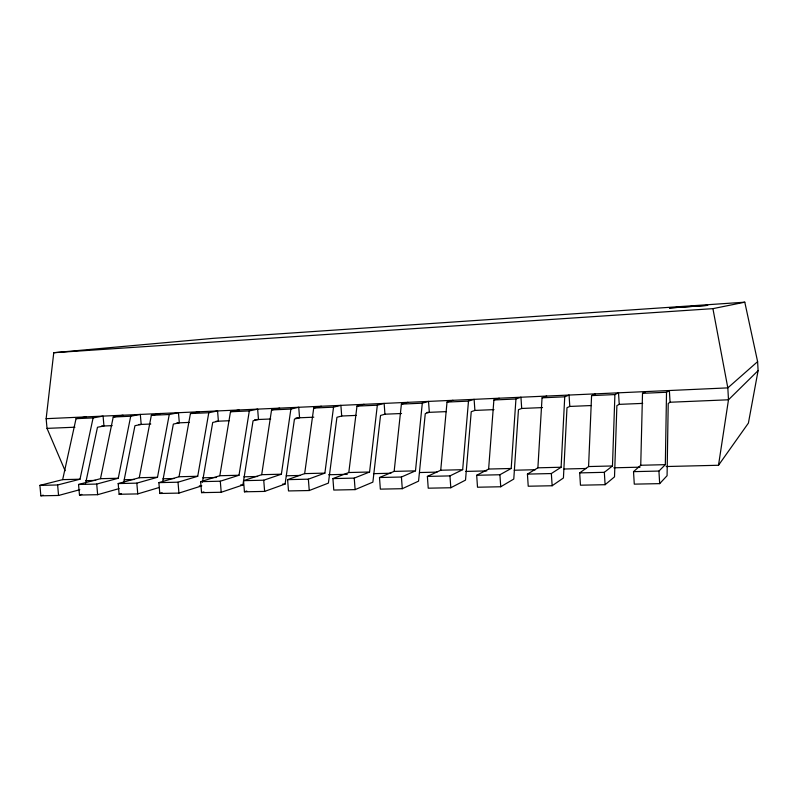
<?xml version="1.0" encoding="UTF-8"?>
<svg xmlns="http://www.w3.org/2000/svg" width="798" height="798" viewBox="0 0 798 798"><rect width="100%" height="100%" fill="white"/><g stroke="black" fill="none" stroke-linecap="round" stroke-linejoin="round"><path stroke-width="1.2" d="M665.332 464.655L666.52 392.257L669.372 390.521L670.061 402.242L668.215 403.489L667.078 475.708L659.677 483.638L634.28 484.137L633.522 471.648L640.744 465.264L665.332 464.655L658.929 471.059L633.522 471.648M640.744 465.264L642.51 393.334L645.722 391.589M612.465 465.962L614.909 394.571L618.52 392.816L619.228 404.367L616.884 405.623L614.51 476.855L605.103 484.705L580.465 485.194L579.687 472.895L588.575 466.561L612.465 465.962L604.335 472.316L579.687 472.895M588.575 466.561L591.577 395.609L595.517 393.853M561.104 467.239L564.735 396.815L569.064 395.05L569.792 406.441L566.989 407.698L563.428 477.972L552.146 485.753L528.226 486.221L527.428 474.102L537.892 467.818L561.104 467.239L551.348 473.543L527.428 474.102M537.892 467.818L542.051 397.823L546.69 396.057M511.189 468.486L515.947 398.99L520.954 397.224L521.692 408.466L518.451 409.723L513.782 479.049L500.735 486.76L477.503 487.219L476.685 475.279L488.625 469.044L511.189 468.486L499.917 474.74L476.685 475.279M488.625 469.044L493.882 399.978L499.179 398.212M462.67 469.693L468.486 401.115L474.122 399.339L474.89 410.431L471.239 411.688L465.513 480.107L450.8 487.748L428.227 488.186L427.389 476.416L440.735 470.231L462.67 469.693L449.962 475.897L427.389 476.416M440.735 470.231L447.02 402.082L452.935 400.297M415.489 470.86L422.302 403.18L428.536 401.404L429.314 412.337L425.274 413.603L418.561 481.134L402.282 488.695L380.347 489.134L379.489 477.523L394.142 471.399L415.489 470.86L401.424 477.014L379.489 477.523M394.142 471.399L401.404 404.117L407.908 402.332M65.117 470.75L47.022 428.376L46.144 418.681L53.765 352.706L213.405 338.332L744.793 302.193L757.611 361.634L758.1 370.631L748.404 423.09L718.509 465.264L666.19 466.531M369.574 472.007L377.334 405.194L384.147 403.409L384.935 414.202L380.526 415.469L372.875 482.132L355.11 489.623L333.783 490.052L332.916 478.601L348.806 472.526L369.574 472.007L354.242 478.112L332.916 478.601M348.806 472.526L356.985 406.102L364.038 404.317M324.886 473.114L333.544 407.16L340.886 405.364L341.694 416.017L336.936 417.284L328.407 483.099L309.245 490.531L288.497 490.94L287.609 479.648L304.666 473.623L324.886 473.114L308.367 479.169L287.609 479.648M304.666 473.623L313.724 408.037L321.305 406.242M285.095 484.047L294.462 419.05L299.559 417.783L298.731 407.259L290.891 409.065L271.569 409.933L261.694 474.69L243.54 480.665L244.437 491.807L264.627 491.408L285.095 484.047L282.642 484.097M243.54 480.665L263.729 480.206L281.385 474.202L290.891 409.065M718.509 465.264L728.484 399.788L727.826 387.878L712.913 308.646L53.765 352.706M242.911 484.965L253.066 420.775L258.472 419.509L257.644 409.125L249.315 410.92L230.482 411.768L219.829 475.728L200.637 481.663L201.555 492.645L221.206 492.266L242.911 484.965L240.517 485.014M200.637 481.663L220.298 481.204L239.011 475.249L249.315 410.92M202.433 482.201L212.707 422.451L218.403 421.184L217.565 410.93L208.787 412.736L190.423 413.554L179.031 476.745L158.872 482.63L159.79 493.473L178.932 493.094L201.794 485.862L199.32 485.912M158.872 482.63L178.014 482.192L197.724 476.276L208.787 412.736M162.622 481.912L173.346 424.087L179.321 422.83L178.473 412.696L169.266 414.501L151.351 415.309L139.261 477.733L118.184 483.568L119.121 494.271L137.765 493.902L159.44 487.418M118.184 483.568L136.827 483.139L157.495 477.274L169.266 414.501M123.62 482.73L134.952 425.693L141.186 424.426L140.318 414.421L130.712 416.227L113.236 417.015L100.488 478.69L78.543 484.486L79.481 495.049L97.655 494.69L119.082 488.605M78.543 484.486L96.708 484.067L118.264 478.251L130.712 416.227M85.556 483.618L97.476 427.249L103.959 425.992L103.082 416.107L93.097 417.913L76.039 418.671L62.663 479.638L39.9 485.384L40.858 495.807L58.563 495.468L79.82 489.703M39.9 485.384L57.616 484.975L80.009 479.209L93.097 417.913M758.1 370.631L728.484 399.788L670.061 402.242M757.611 361.634L727.826 387.878L46.144 418.681M244.437 491.807L246.782 490.989M201.555 492.645L203.899 491.887M159.79 493.473L162.134 492.755M119.121 494.271L121.446 493.593M79.481 495.049L81.805 494.411M40.858 495.807L43.252 495.169M271.569 409.933L279.639 408.127M230.482 411.768L239.021 409.963M712.913 308.646L744.793 302.193M190.423 413.554L199.4 411.748M151.351 415.309L160.747 413.494M113.236 417.015L123.022 415.199M76.039 418.671L86.204 416.865M313.724 408.037L333.544 407.16M356.985 406.102L377.334 405.194M401.404 404.117L422.302 403.18M447.02 402.082L468.486 401.115M493.882 399.978L515.947 398.99M542.051 397.823L564.735 396.815M591.577 395.609L614.909 394.571M642.51 393.334L666.52 392.257M47.022 428.376L74.942 427.209M101.546 426.092L112.169 425.643M138.712 424.536L150.792 424.027M176.957 422.93L189.166 422.411M215.989 421.294L229.136 420.736M254.752 419.658L270.692 418.99M295.978 417.933L313.804 417.184M341.694 416.017L356.317 415.399M384.935 414.202L401.564 413.504M426.89 412.436L446.391 411.618M474.89 410.431L493.972 409.623M521.692 408.466L542.53 407.588M569.792 406.441L591.428 405.534M619.228 404.367L642.709 403.389M62.663 479.638L80.009 479.209M100.488 478.69L118.264 478.251M139.261 477.733L157.495 477.274M179.031 476.745L197.724 476.276M219.829 475.728L239.011 475.249M261.694 474.69L281.385 474.202M85.715 480.665L95.68 480.416M124.328 479.718L134.293 479.478M162.942 478.78L174.154 478.511M202.802 477.812L216.507 477.483M243.909 476.815L257.614 476.476M286.263 475.778L299.968 475.448M328.616 474.75L347.3 474.291M373.464 473.663L390.9 473.234M419.549 472.536L436.985 472.107M465.643 471.419L486.82 470.9M514.221 470.231L535.398 469.713M564.046 469.015L586.47 468.476M613.871 467.808L640.036 467.169M57.616 484.975L58.563 495.468M96.708 484.067L97.655 494.69M136.827 483.139L137.765 493.902M178.014 482.192L178.932 493.094M220.298 481.204L221.206 492.266M263.729 480.206L264.627 491.408M308.367 479.169L309.245 490.531M354.242 478.112L355.11 489.623M401.424 477.014L402.282 488.695M449.962 475.897L450.8 487.748M499.917 474.74L500.735 486.76M551.348 473.543L552.146 485.753M604.335 472.316L605.103 484.705M658.929 471.059L659.677 483.638M669.472 307.958L707.626 305.375L669.472 307.958"/></g></svg>
